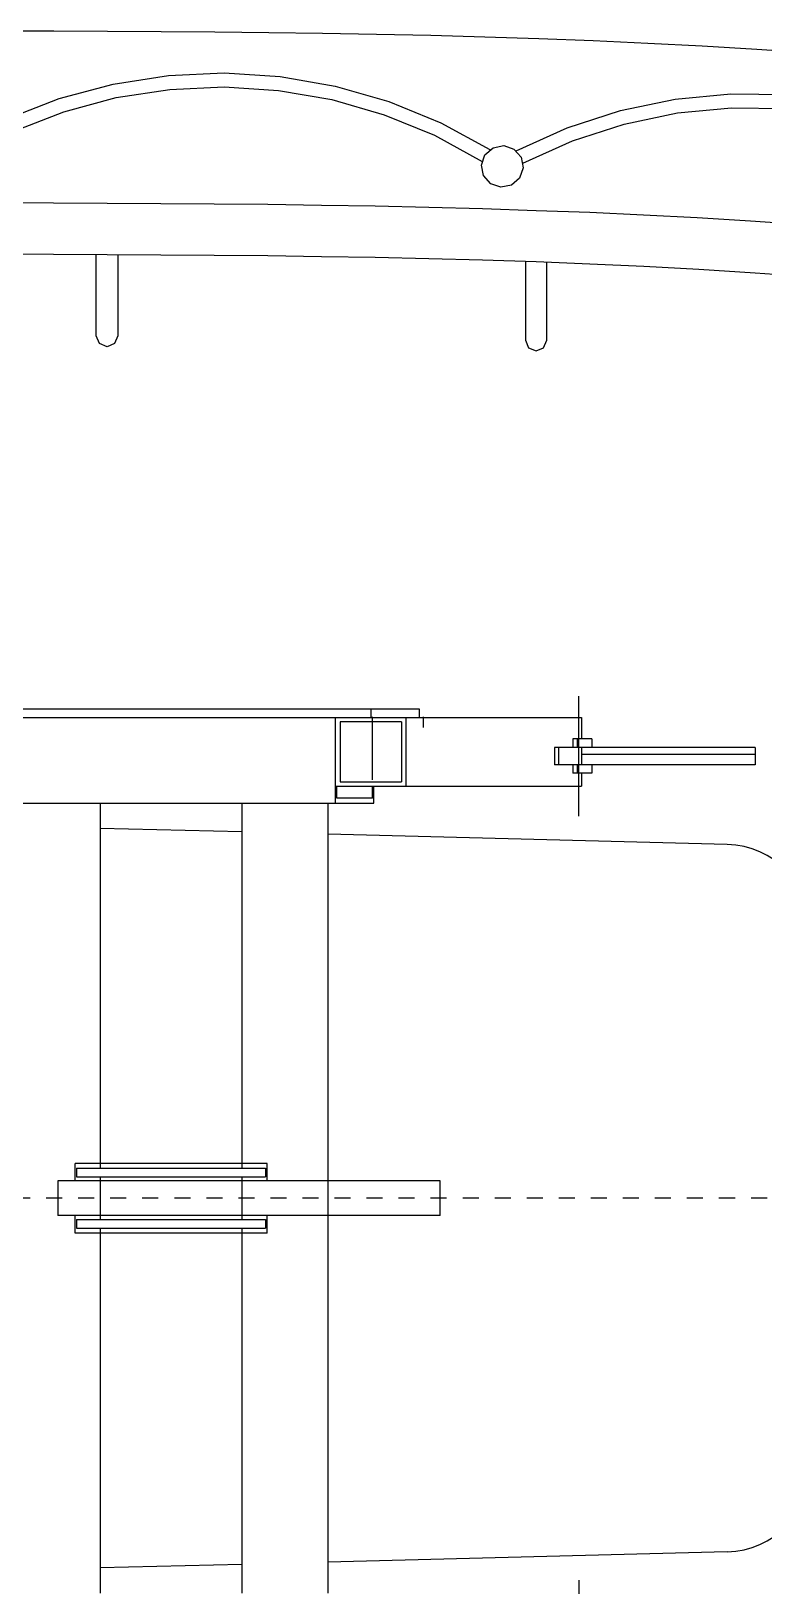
# Model space of a CAD drawing. Extents: x 475189 to 476029, y 1007718 to 1008015.
# Drawn here: x 475699.43 to 475704.01, y 1007926.75 to 1007936.46 of the extents above; entities that cross this region are included whole.
import ezdxf

# ---------------------------------------------------------------- set-up
doc = ezdxf.new("R2010")
doc.units = 0
doc.header["$LTSCALE"] = 2
doc.header["$MEASUREMENT"] = 0
doc.linetypes.add('DASHED2', pattern=[0.375, 0.25, -0.125])
for name, color, linetype in [('FRONT', 20, 'CONTINUOUS'), ('LAG-1', 3, 'CONTINUOUS'), ('LAG-2', 1, 'CONTINUOUS'), ('SKJULT', 4, 'DASHED2')]:
    doc.layers.add(name, color=color, linetype=linetype)

# ---------------------------------------------------------------- blocks, each defined once
blk = doc.blocks.new('MP660PLAN')
at = {"layer": 'LAG-1', "color": 8}
for points in [[(742.5, 1333.9), (678.9, 1338.2), (615.3, 1341.9), (551.9, 1345.2), (488.4, 1348.1), (425.2, 1350.7), (362.1, 1352.6), (299.1, 1354.4), (236.1, 1355.7), (173.2, 1356.7), (110.6, 1357.7), (47.9, 1358.2), (-14.8, 1358.6), (-77.4, 1359), (-139.9, 1359.4), (-202.5, 1359.6)], [(-202.5, 1159.8), (-140.1, 1159.6), (-77.8, 1159.2), (-15.3, 1158.8), (47.1, 1158.4), (109.6, 1157.8), (172, 1156.9), (234.5, 1155.9), (297, 1154.5), (359.4, 1152.8), (421.9, 1150.8), (484.3, 1148.5), (546.8, 1145.6), (609.3, 1142.3), (671.5, 1138.6), (734, 1134.3)], [(744.3, 1073), (676.8, 1077.7), (611.4, 1081.9), (547.4, 1085.4), (484.3, 1088.2), (421.9, 1090.7), (359.4, 1092.6), (297, 1094.4), (234.5, 1095.8), (172, 1096.7), (109.6, 1097.7), (47.1, 1098.3), (-15.3, 1098.7), (-77.8, 1099.1), (-140.3, 1099.5), (-202.9, 1099.7)], [(231.3, 487.4), (231.3, 560.7)], [(290.9, 548.3), (290.9, 560.7)], [(108.6, 40.6), (-114.9, 40.6)], [(-114.9, 20.3), (-114.9, 40.6)], [(108.6, 20.3), (108.6, 40.6)], [(310.1, 20.3), (-135.1, 20.3)], [(-135.1, 20.3), (-135.1, -20.3)], [(310.1, -20.3), (310.1, 20.3)], [(310.1, -20.3), (-135.1, -20.3)], [(-114.9, -40.6), (-114.9, -20.3)], [(108.6, -40.6), (108.6, -20.3)], [(108.6, -40.6), (-114.9, -40.6)]]:
    blk.add_lwpolyline(points, dxfattribs=at)
at = {"layer": 'LAG-2', "color": 8, "ltscale": 25}
for p, q in [((471.6, 445), (471.6, 585)), ((-292.1, 570), (285.8, 570)), ((229.3, 570), (229.3, 560)), ((285.8, 570), (285.8, 560)), ((-480.9, 560), (474.6, 560)), ((188.4, 460), (188.4, 560)), ((265.2, 555), (193.5, 555)), ((193.5, 555), (193.5, 485)), ((265.2, 555), (265.2, 485)), ((270.3, 560), (270.3, 480)), ((474.6, 560), (474.6, 535)), ((486.8, 535), (464.8, 535)), ((464.8, 535), (464.8, 525)), ((469.7, 535), (469.7, 525)), ((486.8, 535), (486.8, 525)), ((486.8, 525), (443.1, 525)), ((443.1, 525), (443.1, 505)), ((448, 525), (448, 505)), ((676.8, 525), (461.1, 525)), ((474.6, 525), (474.6, 505)), ((676.8, 517), (474.6, 517)), ((676.8, 525), (676.8, 505)), ((486.8, 505), (443.1, 505)), ((676.8, 505), (461.1, 505)), ((464.8, 505), (464.8, 495)), ((486.8, 495), (464.8, 495)), ((469.7, 505), (469.7, 495)), ((474.6, 495), (474.6, 480)), ((486.8, 505), (486.8, 495)), ((188.4, 480), (461.1, 480)), ((188.4, 480), (474.6, 480)), ((189.9, 466), (189.9, 480)), ((193.5, 485), (265.2, 485)), ((231.3, 466), (231.3, 480)), ((232.9, 460), (232.9, 480)), ((-239.2, 460), (232.9, 460)), ((-85.7, 460), (-85.7, 35)), ((79.3, 460), (79.3, 35)), ((179.3, 460), (179.3, -460)), ((231.3, 466), (189.9, 466)), ((-113.2, 35), (106.8, 35)), ((-113.2, 35), (-113.2, 25)), ((-113.2, 25), (106.8, 25)), ((-85.7, 25), (-85.7, -25)), ((79.3, 25), (79.3, -25)), ((106.8, 35), (106.8, 25)), ((-113.2, -25), (106.8, -25)), ((-113.2, -25), (-113.2, -35)), ((-113.2, -35), (106.8, -35)), ((-85.7, -35), (-85.7, -460)), ((79.3, -35), (79.3, -460)), ((106.8, -25), (106.8, -35)), ((471.6, -445), (471.6, -585))]:
    blk.add_line(p, q, dxfattribs=at)
at = {"layer": 'LAG-2', "color": 8}
for p, q in [((79.3, 426.6), (-85.7, 430.8)), ((644.2, 412.1), (179.3, 424)), ((644.2, -412.1), (179.3, -424)), ((79.3, -426.6), (-85.7, -430.8))]:
    blk.add_line(p, q, dxfattribs=at)
for points in [[(-251.9, 1227.3), (-194.2, 1257.5), (-133.5, 1281), (-70.6, 1297.9), (-6.2, 1307.9), (58.8, 1311), (123.8, 1306.7), (188, 1295.6), (250.5, 1277.5), (310.8, 1252.8), (368, 1221.5)], [(-243.4, 1213.5), (-187.2, 1242.7), (-128.2, 1265.6), (-67.1, 1282.2), (-4.6, 1291.7), (58.6, 1294.6), (121.8, 1290.5), (184.1, 1279.8), (245, 1262.1), (303.6, 1238.2), (359, 1207.8)], [(398.7, 1220.1), (458.1, 1246.8), (520.1, 1267), (583.8, 1280.2), (648.6, 1286.4), (713.7, 1285.7), (778.3, 1277.9), (841.8, 1262.9), (903.3, 1241.3), (961.8, 1213.1), (1017.1, 1178.7)], [(406.5, 1205.9), (464.3, 1231.8), (524.4, 1251.2), (586.5, 1264.3), (649.3, 1270.3), (712.6, 1269.5), (775.4, 1261.9), (837.1, 1247.3), (896.8, 1226.3), (953.9, 1199.1), (1007.6, 1165.6)], [(-65.2, 1099.1), (-65.2, 1004.5), (-68.9, 995.6), (-77.8, 991.9), (-86.6, 995.6), (-90.3, 1004.5), (-90.3, 1099.3)], [(409.4, 1091.1), (409.4, 999.4), (412.9, 990.5), (421.9, 987), (430.6, 990.5), (434.3, 999.4), (434.3, 1090.1)]]:
    blk.add_lwpolyline(points, dxfattribs=at)
blk.add_lwpolyline([(402.6, 1188.4), (393.3, 1180.2), (380.8, 1177.7), (369, 1181.8), (360.6, 1191.3), (358.1, 1203.6), (362.1, 1215.6), (371.7, 1223.8), (384.1, 1226.3), (396, 1222.2), (404.4, 1212.7), (406.7, 1200.4)], close=True, dxfattribs=at)
for centre, start, end in [((641.7, 312.1), 360, 88.5303), ((641.7, -312.1), 271.4697, 0)]:
    blk.add_arc(centre, 100, start, end, dxfattribs=at)
at = {"layer": 'SKJULT', "color": 8, "linetype": 'DASHED2'}
blk.add_line((3824.5, 0), (-2863.2, 0), dxfattribs=at)

msp = doc.modelspace()

# ---------------------------------------------------------------- block references
at = {"layer": 'FRONT', "color": 8, "xscale": 0.005361013937450691, "yscale": 0.005361013937450691, "zscale": 0.005361013937450691}
msp.add_blockref('MP660PLAN', (475700.323, 1007929.1716), dxfattribs=at)

doc.saveas('drawing.dxf')
